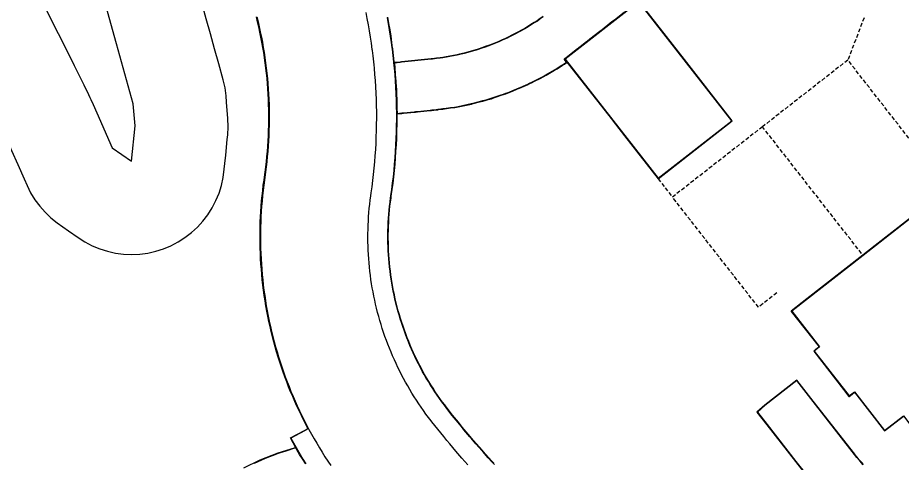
# Model space of a CAD drawing. Header units: metres. Extents: x 337936 to 338461, y 373266 to 374024.
# Drawn here: x 337987.8 to 338044.8, y 373878.6 to 373907.3 of the extents above; entities that cross this region are included whole.
import ezdxf

# ---------------------------------------------------------------- set-up
doc = ezdxf.new("R2010")
doc.units = ezdxf.units.M
doc.linetypes.add('DASHED2', pattern=[0.375, 0.25, -0.125])
for name, color, linetype in [('3D_LINES', 4, 'Continuous'), ('PLOTS EXTERNAL LEVEL', 3, 'Continuous'), ('PLOTS FFL', 1, 'Continuous')]:
    doc.layers.add(name, color=color, linetype=linetype)

msp = doc.modelspace()

# ---------------------------------------------------------------- linework, layer by layer
at = {"layer": '3D_LINES'}
for points in [[(337994.48, 373898.465, 32.8), (337995.103, 373898.03, 32.8), (337995.331, 373900.323, 32.8), (337995.212, 373901.732, 32.8), (337994.138, 373905.585, 32.8), (337992.796, 373910.401, 32.8)], [(337988.875, 373909.239, 32.8), (337991.128, 373904.776, 32.8), (337991.416, 373904.206, 32.8), (337992.023, 373902.949, 32.802), (337992.327, 373902.321, 32.801), (337992.419, 373902.13, 32.8), (337992.473, 373902.012, 32.8), (337992.62, 373901.686, 32.801), (337992.859, 373901.158, 32.8), (337993.857, 373898.901, 32.8), (337994.48, 373898.465, 32.8)], [(337991.039, 373893.55, 34.3), (337991.039, 373893.55, 34.3), (337991.662, 373893.114, 34.3), (337992.104, 373892.833, 34.3), (337992.568, 373892.591, 34.3), (337993.052, 373892.391, 34.3), (337993.551, 373892.234, 34.3), (337994.062, 373892.121, 34.3), (337994.581, 373892.052, 34.3), (337995.104, 373892.03, 34.3), (337995.627, 373892.052, 34.3), (337996.146, 373892.121, 34.3), (337996.657, 373892.234, 34.3), (337997.156, 373892.392, 34.3), (337997.639, 373892.592, 34.3), (337998.104, 373892.834, 34.3), (337998.545, 373893.115, 34.3), (337998.96, 373893.434, 34.3), (337999.346, 373893.787, 34.3), (337999.7, 373894.173, 34.3), (338000.018, 373894.589, 34.3), (338000.299, 373895.03, 34.3), (338000.541, 373895.495, 34.3), (338000.741, 373895.978, 34.3), (338000.899, 373896.477, 34.3), (338001.012, 373896.988, 34.3), (338001.172, 373898.431, 34.3), (338001.271, 373899.426, 34.3), (338001.301, 373899.73, 34.3), (338001.33, 373900.252, 34.3), (338001.314, 373900.775, 34.3), (338001.225, 373901.826, 34.3), (338001.19, 373902.238, 34.3), (338001.123, 373902.758, 34.3), (338001.011, 373903.269, 34.3), (338000.723, 373904.306, 34.3), (338000.454, 373905.269, 34.3), (338000.186, 373906.232, 34.3), (337999.918, 373907.196, 34.3), (337999.649, 373908.159, 34.3)], [(337982.796, 373907.762, 34.3), (337983.298, 373906.897, 34.3), (337983.685, 373906.23, 34.3), (337983.97, 373905.643, 34.3), (337984.42, 373904.75, 34.3), (337984.871, 373903.857, 34.3), (337985.321, 373902.965, 34.3), (337985.772, 373902.072, 34.3), (337986.059, 373901.502, 34.3), (337986.343, 373900.934, 34.3), (337986.62, 373900.363, 34.3), (337986.891, 373899.788, 34.3), (337987.156, 373899.211, 34.3), (337987.372, 373898.729, 34.3), (337987.777, 373897.815, 34.3), (337988.182, 373896.9, 34.3), (337988.371, 373896.473, 34.3), (337988.603, 373896.004, 34.3), (337988.876, 373895.557, 34.3), (337989.186, 373895.136, 34.3), (337989.532, 373894.743, 34.3), (337989.911, 373894.382, 34.3), (337990.32, 373894.055, 34.3), (337991.039, 373893.55, 34.3)], [(338016.766, 373878.471, 33.891), (338016.385, 373878.904, 33.897), (338015.995, 373879.356, 33.903), (338015.989, 373879.363, 33.905), (338015.596, 373879.83, 33.992), (338015.416, 373880.046, 34.032), (338015.21, 373880.297, 34.036), (338014.828, 373880.771, 34.042), (338014.451, 373881.249, 34.049), (338014.396, 373881.319, 34.05), (338014.23, 373881.535, 34.053), (338014.069, 373881.752, 34.056), (338013.911, 373881.97, 34.059), (338013.755, 373882.191, 34.063), (338013.603, 373882.415, 34.066), (338013.454, 373882.64, 34.069), (338013.308, 373882.867, 34.072), (338013.166, 373883.097, 34.076), (338013.026, 373883.328, 34.079), (338012.89, 373883.561, 34.082), (338012.757, 373883.796, 34.085), (338012.628, 373884.033, 34.089), (338012.502, 373884.272, 34.092), (338012.379, 373884.513, 34.095), (338012.259, 373884.755, 34.098), (338012.143, 373884.999, 34.102), (338012.031, 373885.244, 34.105), (338011.921, 373885.491, 34.108), (338011.816, 373885.74, 34.111), (338011.713, 373885.99, 34.115), (338011.615, 373886.241, 34.118), (338011.519, 373886.494, 34.121), (338011.428, 373886.748, 34.124), (338011.34, 373887.003, 34.128), (338011.255, 373887.26, 34.131), (338011.174, 373887.517, 34.134), (338011.097, 373887.776, 34.137), (338011.023, 373888.036, 34.141), (338010.953, 373888.297, 34.144), (338010.887, 373888.559, 34.147), (338010.824, 373888.821, 34.15), (338010.765, 373889.085, 34.153), (338010.71, 373889.349, 34.157), (338010.658, 373889.614, 34.16), (338010.61, 373889.88, 34.163), (338010.566, 373890.147, 34.166), (338010.526, 373890.414, 34.17), (338010.489, 373890.681, 34.173), (338010.456, 373890.949, 34.176), (338010.427, 373891.218, 34.179), (338010.402, 373891.487, 34.183), (338010.38, 373891.756, 34.186), (338010.362, 373892.026, 34.189), (338010.348, 373892.295, 34.192), (338010.338, 373892.565, 34.196), (338010.331, 373892.835, 34.199), (338010.328, 373893.105, 34.202), (338010.329, 373893.375, 34.205), (338010.334, 373893.645, 34.209), (338010.343, 373893.915, 34.212), (338010.355, 373894.185, 34.215), (338010.371, 373894.455, 34.218), (338010.391, 373894.724, 34.222), (338010.415, 373894.993, 34.225), (338010.442, 373895.262, 34.228), (338010.474, 373895.53, 34.231), (338010.509, 373895.799, 34.235), (338010.536, 373895.988, 34.237), (338010.592, 373896.384, 34.241), (338010.643, 373896.784, 34.244), (338010.69, 373897.184, 34.248), (338010.732, 373897.585, 34.252), (338010.77, 373897.987, 34.255), (338010.802, 373898.389, 34.259), (338010.829, 373898.791, 34.263), (338010.852, 373899.194, 34.266), (338010.87, 373899.597, 34.27), (338010.883, 373899.999, 34.274), (338010.886, 373900.139, 34.275), (338010.891, 373900.404, 34.249), (338010.894, 373900.806, 34.21), (338010.894, 373901.072, 34.183), (338010.892, 373901.211, 34.185), (338010.886, 373901.613, 34.188), (338010.875, 373902.016, 34.192), (338010.858, 373902.419, 34.196), (338010.837, 373902.822, 34.199), (338010.811, 373903.224, 34.203), (338010.781, 373903.626, 34.207), (338010.745, 373904.027, 34.211), (338010.723, 373904.249, 34.213), (338010.705, 373904.43, 34.234), (338010.659, 373904.83, 34.28), (338010.616, 373905.175, 34.321), (338010.609, 373905.232, 34.322), (338010.554, 373905.63, 34.325), (338010.495, 373906.029, 34.329), (338010.43, 373906.427, 34.333), (338010.361, 373906.824, 34.336), (338010.287, 373907.22, 34.34), (338010.208, 373907.616, 34.344)], [(338002.332, 373878.294, 33.894), (338003.392, 373878.809, 33.956), (338004.557, 373879.261, 34.042), (338005.67, 373879.596, 34.133), (338005.59, 373879.737, 34.135), (338005.422, 373880.042, 34.138), (338005.332, 373880.209, 34.139), (338006.236, 373880.692, 34.114), (338006.283, 373880.717, 34.113), (338006.466, 373880.821, 34.089), (338006.35, 373881.041, 34.092), (338006.195, 373881.342, 34.095), (338006.044, 373881.646, 34.098), (338005.897, 373881.951, 34.101), (338005.754, 373882.259, 34.104), (338005.615, 373882.568, 34.107), (338005.481, 373882.879, 34.11), (338005.35, 373883.191, 34.113), (338005.223, 373883.506, 34.116), (338005.1, 373883.822, 34.119), (338004.981, 373884.139, 34.122), (338004.867, 373884.458, 34.125), (338004.756, 373884.779, 34.127), (338004.65, 373885.101, 34.13), (338004.548, 373885.424, 34.133), (338004.45, 373885.748, 34.136), (338004.356, 373886.074, 34.139), (338004.267, 373886.401, 34.142), (338004.181, 373886.729, 34.145), (338004.1, 373887.058, 34.148), (338004.024, 373887.388, 34.151), (338003.951, 373887.719, 34.154), (338003.883, 373888.051, 34.157), (338003.819, 373888.384, 34.16), (338003.759, 373888.718, 34.163), (338003.704, 373889.052, 34.166), (338003.653, 373889.388, 34.169), (338003.606, 373889.723, 34.172), (338003.564, 373890.06, 34.175), (338003.526, 373890.397, 34.178), (338003.492, 373890.734, 34.181), (338003.463, 373891.072, 34.184), (338003.438, 373891.41, 34.187), (338003.418, 373891.748, 34.19), (338003.402, 373892.087, 34.193), (338003.39, 373892.425, 34.196), (338003.382, 373892.764, 34.199), (338003.379, 373893.103, 34.202), (338003.381, 373893.442, 34.205), (338003.386, 373893.781, 34.208), (338003.397, 373894.12, 34.211), (338003.411, 373894.458, 34.214), (338003.43, 373894.797, 34.217), (338003.453, 373895.135, 34.22), (338003.481, 373895.473, 34.223), (338003.513, 373895.81, 34.226), (338003.549, 373896.147, 34.229), (338003.59, 373896.484, 34.232), (338003.635, 373896.819, 34.235), (338003.66, 373896.996, 34.237), (338003.708, 373897.332, 34.241), (338003.75, 373897.665, 34.245), (338003.789, 373897.999, 34.248), (338003.823, 373898.333, 34.252), (338003.853, 373898.668, 34.256), (338003.879, 373899.003, 34.26), (338003.901, 373899.338, 34.264), (338003.918, 373899.674, 34.268), (338003.931, 373900.009, 34.272), (338003.94, 373900.345, 34.276), (338003.944, 373900.681, 34.279), (338003.945, 373901.017, 34.283), (338003.941, 373901.353, 34.287), (338003.933, 373901.689, 34.291), (338003.92, 373902.025, 34.295), (338003.903, 373902.36, 34.299), (338003.882, 373902.695, 34.303), (338003.857, 373903.03, 34.307), (338003.828, 373903.365, 34.31), (338003.794, 373903.699, 34.314), (338003.756, 373904.033, 34.318), (338003.714, 373904.366, 34.322), (338003.668, 373904.699, 34.326), (338003.617, 373905.031, 34.33), (338003.562, 373905.363, 34.334), (338003.503, 373905.694, 34.338), (338003.44, 373906.023, 34.341), (338003.373, 373906.353, 34.345), (338003.301, 373906.681, 34.349), (338003.226, 373907.008, 34.353), (338003.146, 373907.334, 34.357)], [(338003.17, 373907.341, 34.357), (338003.25, 373907.014, 34.353), (338003.326, 373906.686, 34.349), (338003.397, 373906.358, 34.345), (338003.465, 373906.028, 34.341), (338003.528, 373905.698, 34.338), (338003.587, 373905.367, 34.334), (338003.642, 373905.035, 34.33), (338003.692, 373904.703, 34.326), (338003.739, 373904.37, 34.322), (338003.781, 373904.036, 34.318), (338003.819, 373903.702, 34.314), (338003.853, 373903.367, 34.31), (338003.882, 373903.032, 34.307), (338003.907, 373902.697, 34.303), (338003.928, 373902.362, 34.299), (338003.945, 373902.026, 34.295), (338003.958, 373901.69, 34.291), (338003.966, 373901.354, 34.287), (338003.97, 373901.017, 34.283), (338003.969, 373900.681, 34.279), (338003.965, 373900.345, 34.276), (338003.956, 373900.009, 34.272), (338003.943, 373899.673, 34.268), (338003.926, 373899.337, 34.264), (338003.904, 373899.001, 34.26), (338003.878, 373898.666, 34.256), (338003.848, 373898.331, 34.252), (338003.814, 373897.996, 34.248), (338003.775, 373897.662, 34.245), (338003.733, 373897.329, 34.241), (338003.685, 373896.993, 34.237), (338003.659, 373896.815, 34.235), (338003.615, 373896.481, 34.232), (338003.574, 373896.145, 34.229), (338003.538, 373895.808, 34.226), (338003.506, 373895.471, 34.223), (338003.478, 373895.133, 34.22), (338003.455, 373894.795, 34.217), (338003.436, 373894.457, 34.214), (338003.422, 373894.119, 34.211), (338003.411, 373893.78, 34.208), (338003.406, 373893.442, 34.205), (338003.404, 373893.103, 34.202), (338003.407, 373892.765, 34.199), (338003.415, 373892.426, 34.196), (338003.427, 373892.088, 34.193), (338003.443, 373891.749, 34.19), (338003.463, 373891.411, 34.187), (338003.488, 373891.074, 34.184), (338003.517, 373890.736, 34.181), (338003.551, 373890.399, 34.178), (338003.589, 373890.063, 34.175), (338003.631, 373889.727, 34.172), (338003.678, 373889.391, 34.169), (338003.729, 373889.056, 34.166), (338003.784, 373888.722, 34.163), (338003.843, 373888.389, 34.16), (338003.907, 373888.056, 34.157), (338003.975, 373887.725, 34.154), (338004.048, 373887.394, 34.151), (338004.125, 373887.064, 34.148), (338004.206, 373886.735, 34.145), (338004.291, 373886.407, 34.142), (338004.38, 373886.081, 34.139), (338004.474, 373885.755, 34.136), (338004.572, 373885.431, 34.133), (338004.674, 373885.108, 34.13), (338004.78, 373884.787, 34.127), (338004.89, 373884.467, 34.125), (338005.005, 373884.148, 34.122), (338005.123, 373883.831, 34.119), (338005.246, 373883.515, 34.116), (338005.373, 373883.201, 34.113), (338005.504, 373882.889, 34.11), (338005.638, 373882.578, 34.107), (338005.777, 373882.269, 34.104), (338005.92, 373881.962, 34.101), (338006.067, 373881.657, 34.098), (338006.217, 373881.353, 34.095), (338006.372, 373881.052, 34.092), (338006.53, 373880.753, 34.089), (338006.693, 373880.456, 34.086), (338006.859, 373880.16, 34.083), (338007.029, 373879.868, 34.08), (338007.202, 373879.577, 34.077), (338007.38, 373879.288, 34.074), (338007.561, 373879.002, 34.071), (338007.746, 373878.719, 34.068), (338007.934, 373878.437, 34.065)], [(338018.483, 373878.496, 34.047), (338018.319, 373878.674, 34.05), (338018.319, 373878.674, 34.05), (338018.08, 373878.936, 34.054), (338017.728, 373879.329, 34.06), (338017.728, 373879.329, 34.06), (338017.681, 373879.381, 34.06), (338017.287, 373879.83, 34.067), (338016.977, 373880.191, 34.072), (338016.977, 373880.191, 34.072), (338016.898, 373880.283, 34.074), (338016.514, 373880.74, 34.08), (338016.41, 373880.866, 34.082), (338016.41, 373880.866, 34.082), (338016.135, 373881.202, 34.087), (338015.761, 373881.667, 34.093), (338015.411, 373882.112, 34.1), (338015.411, 373882.112, 34.1), (338015.252, 373882.32, 34.103), (338015.095, 373882.53, 34.106), (338014.942, 373882.742, 34.11), (338014.792, 373882.957, 34.113), (338014.645, 373883.174, 34.117), (338014.501, 373883.393, 34.12), (338014.36, 373883.614, 34.123), (338014.223, 373883.837, 34.127), (338014.089, 373884.062, 34.13), (338013.958, 373884.289, 34.133), (338013.83, 373884.518, 34.137), (338013.706, 373884.749, 34.14), (338013.585, 373884.981, 34.144), (338013.468, 373885.215, 34.147), (338013.354, 373885.451, 34.15), (338013.243, 373885.689, 34.154), (338013.136, 373885.928, 34.157), (338013.033, 373886.168, 34.16), (338012.932, 373886.41, 34.164), (338012.836, 373886.654, 34.167), (338012.743, 373886.899, 34.17), (338012.653, 373887.145, 34.174), (338012.568, 373887.393, 34.177), (338012.485, 373887.642, 34.181), (338012.407, 373887.891, 34.184), (338012.332, 373888.142, 34.187), (338012.26, 373888.395, 34.191), (338012.193, 373888.648, 34.194), (338012.129, 373888.902, 34.197), (338012.069, 373889.157, 34.201), (338012.012, 373889.413, 34.204), (338011.959, 373889.669, 34.208), (338011.91, 373889.927, 34.211), (338011.865, 373890.185, 34.214), (338011.824, 373890.443, 34.218), (338011.786, 373890.703, 34.221), (338011.752, 373890.962, 34.224), (338011.722, 373891.223, 34.228), (338011.695, 373891.483, 34.231), (338011.673, 373891.744, 34.235), (338011.654, 373892.006, 34.238), (338011.639, 373892.267, 34.241), (338011.628, 373892.529, 34.245), (338011.62, 373892.791, 34.248), (338011.617, 373893.053, 34.251), (338011.617, 373893.315, 34.255), (338011.621, 373893.577, 34.258), (338011.629, 373893.839, 34.262), (338011.641, 373894.1, 34.265), (338011.656, 373894.362, 34.268), (338011.675, 373894.623, 34.272), (338011.698, 373894.884, 34.275), (338011.725, 373895.145, 34.278), (338011.756, 373895.405, 34.282), (338011.79, 373895.665, 34.285), (338011.809, 373895.796, 34.287), (338011.809, 373895.796, 34.287), (338011.867, 373896.205, 34.29), (338011.92, 373896.614, 34.294), (338011.968, 373897.024, 34.298), (338012.012, 373897.435, 34.301), (338012.05, 373897.846, 34.305), (338012.084, 373898.257, 34.309), (338012.112, 373898.669, 34.312), (338012.136, 373899.081, 34.316), (338012.155, 373899.493, 34.32), (338012.169, 373899.906, 34.323), (338012.174, 373900.111, 34.325), (338012.174, 373900.111, 34.325), (338012.178, 373900.318, 34.327), (338012.182, 373900.731, 34.33), (338012.182, 373901.08, 34.333), (338012.182, 373901.08, 34.333), (338012.181, 373901.144, 34.334), (338012.175, 373901.556, 34.338), (338012.165, 373901.969, 34.341), (338012.149, 373902.382, 34.345), (338012.129, 373902.794, 34.349), (338012.104, 373903.206, 34.352), (338012.074, 373903.617, 34.356), (338012.039, 373904.029, 34.359), (338012.005, 373904.379, 34.363), (338012.005, 373904.379, 34.363), (338011.999, 373904.439, 34.363), (338011.954, 373904.85, 34.367), (338011.904, 373905.26, 34.37), (338011.894, 373905.343, 34.371), (338011.894, 373905.343, 34.371), (338011.85, 373905.669, 34.374), (338011.79, 373906.077, 34.378), (338011.726, 373906.485, 34.381), (338011.657, 373906.892, 34.385), (338011.583, 373907.298, 34.388)], [(338012.028, 373904.403, 34.363), (338012.024, 373904.442, 34.363), (338011.979, 373904.853, 34.367), (338011.929, 373905.263, 34.37), (338011.918, 373905.346, 34.371), (338011.874, 373905.672, 34.374), (338011.815, 373906.081, 34.378), (338011.751, 373906.489, 34.381), (338011.682, 373906.896, 34.385), (338011.608, 373907.302, 34.388)], [(338021.607, 373907.357, 33.881), (338021.417, 373907.219, 33.89), (338021.23, 373907.083, 33.9), (338021.03, 373906.959, 33.909), (338020.829, 373906.835, 33.919), (338020.629, 373906.712, 33.929), (338020.43, 373906.589, 33.94), (338020.299, 373906.508, 33.946), (338020.229, 373906.471, 33.95), (338020.02, 373906.362, 33.96), (338019.812, 373906.254, 33.97), (338019.604, 373906.145, 33.98), (338019.396, 373906.037, 33.99), (338019.329, 373906.002, 33.993), (338019.184, 373905.939, 34), (338018.968, 373905.846, 34.01), (338018.753, 373905.753, 34.02), (338018.538, 373905.66, 34.03), (338018.324, 373905.568, 34.04), (338018.102, 373905.49, 34.05), (338017.88, 373905.413, 34.06), (338017.658, 373905.336, 34.07), (338017.43, 373905.256, 34.081), (338017.29, 373905.208, 34.087), (338017.208, 373905.186, 34.091), (338016.981, 373905.125, 34.101), (338016.754, 373905.064, 34.111), (338016.527, 373905.003, 34.121), (338016.233, 373904.925, 34.134), (338016.072, 373904.894, 34.141), (338015.84, 373904.849, 34.151), (338015.61, 373904.805, 34.161), (338015.379, 373904.761, 34.171), (338015.158, 373904.719, 34.181), (338014.986, 373904.697, 34.188), (338014.753, 373904.667, 34.202), (338014.483, 373904.633, 34.218), (338014.395, 373904.622, 34.223), (338012.494, 373904.429, 34.334), (338012.405, 373904.42, 34.338), (338012.046, 373904.384, 34.359)], [(338012.207, 373901.083, 34.333), (338012.511, 373901.114, 34.326), (338012.615, 373901.124, 34.324), (338013.32, 373901.196, 34.308), (338013.393, 373901.203, 34.306), (338013.445, 373901.208, 34.305), (338013.516, 373901.216, 34.304), (338014.344, 373901.3, 34.285), (338014.418, 373901.307, 34.283), (338014.47, 373901.312, 34.282), (338014.571, 373901.323, 34.28), (338014.728, 373901.339, 34.276), (338014.832, 373901.353, 34.274), (338014.878, 373901.359, 34.273), (338015.149, 373901.395, 34.263), (338015.381, 373901.427, 34.255), (338015.644, 373901.462, 34.246), (338015.9, 373901.497, 34.236), (338015.928, 373901.501, 34.235), (338016.139, 373901.543, 34.228), (338016.993, 373901.717, 34.21), (338017.114, 373901.741, 34.206), (338017.513, 373901.85, 34.191), (338017.729, 373901.909, 34.182), (338017.946, 373901.969, 34.174), (338018.082, 373902.006, 34.169), (338018.282, 373902.06, 34.162), (338018.475, 373902.127, 34.155), (338018.669, 373902.194, 34.147), (338018.914, 373902.279, 34.138), (338019.061, 373902.329, 34.133), (338019.214, 373902.382, 34.127), (338019.371, 373902.436, 34.121), (338019.426, 373902.456, 34.119), (338019.675, 373902.561, 34.109), (338020.071, 373902.728, 34.096), (338020.1, 373902.74, 34.094), (338020.542, 373902.926, 34.079), (338020.602, 373902.956, 34.077), (338020.754, 373903.032, 34.071), (338020.908, 373903.109, 34.064), (338021.061, 373903.186, 34.058), (338021.414, 373903.363, 34.044), (338021.624, 373903.469, 34.036), (338021.8, 373903.572, 34.029), (338022.349, 373903.895, 34.021), (338022.512, 373903.99, 34.014), (338022.667, 373904.082, 34.008), (338022.833, 373904.19, 34.001), (338022.992, 373904.294, 33.994), (338023.126, 373904.382, 34.009)], [(338018.435, 373878.585, 34.048), (338018.337, 373878.691, 34.05), (338018.098, 373878.953, 34.054), (338017.746, 373879.345, 34.06), (338017.7, 373879.398, 34.06), (338017.306, 373879.846, 34.067), (338016.996, 373880.207, 34.072), (338016.917, 373880.299, 34.074), (338016.533, 373880.756, 34.08), (338016.429, 373880.882, 34.082), (338016.154, 373881.218, 34.087), (338015.78, 373881.683, 34.093), (338015.431, 373882.127, 34.1), (338015.272, 373882.335, 34.103), (338015.116, 373882.545, 34.106), (338014.962, 373882.757, 34.11), (338014.813, 373882.971, 34.113), (338014.666, 373883.188, 34.117), (338014.522, 373883.407, 34.12), (338014.382, 373883.627, 34.123), (338014.244, 373883.85, 34.127), (338014.11, 373884.075, 34.13), (338013.98, 373884.301, 34.133), (338013.852, 373884.53, 34.137), (338013.728, 373884.76, 34.14), (338013.608, 373884.992, 34.144), (338013.49, 373885.226, 34.147), (338013.376, 373885.462, 34.15), (338013.266, 373885.699, 34.154), (338013.159, 373885.938, 34.157), (338013.056, 373886.178, 34.16), (338012.956, 373886.42, 34.164), (338012.859, 373886.663, 34.167), (338012.766, 373886.908, 34.17), (338012.677, 373887.154, 34.174), (338012.591, 373887.401, 34.177), (338012.509, 373887.649, 34.181), (338012.431, 373887.899, 34.184), (338012.356, 373888.149, 34.187), (338012.285, 373888.401, 34.191), (338012.217, 373888.654, 34.194), (338012.153, 373888.908, 34.197), (338012.093, 373889.162, 34.201), (338012.037, 373889.418, 34.204), (338011.984, 373889.674, 34.208), (338011.935, 373889.931, 34.211), (338011.89, 373890.189, 34.214), (338011.848, 373890.447, 34.218), (338011.811, 373890.706, 34.221), (338011.777, 373890.965, 34.224), (338011.746, 373891.225, 34.228), (338011.72, 373891.486, 34.231), (338011.698, 373891.746, 34.235), (338011.679, 373892.007, 34.238), (338011.664, 373892.268, 34.241), (338011.653, 373892.53, 34.245), (338011.645, 373892.791, 34.248), (338011.642, 373893.053, 34.251), (338011.642, 373893.315, 34.255), (338011.646, 373893.576, 34.258), (338011.654, 373893.838, 34.262), (338011.666, 373894.099, 34.265), (338011.681, 373894.36, 34.268), (338011.7, 373894.621, 34.272), (338011.723, 373894.882, 34.275), (338011.75, 373895.142, 34.278), (338011.781, 373895.402, 34.282), (338011.815, 373895.661, 34.285), (338011.834, 373895.793, 34.287), (338011.892, 373896.202, 34.29), (338011.945, 373896.611, 34.294), (338011.993, 373897.021, 34.298), (338012.037, 373897.432, 34.301), (338012.075, 373897.843, 34.305), (338012.109, 373898.255, 34.309), (338012.137, 373898.667, 34.312), (338012.161, 373899.08, 34.316), (338012.18, 373899.492, 34.32), (338012.194, 373899.905, 34.323), (338012.199, 373900.11, 34.325), (338012.203, 373900.318, 34.327), (338012.207, 373900.731, 34.33), (338012.207, 373901.08, 34.333)], [(338006.295, 373880.695, 34.113), (338006.248, 373880.67, 34.114), (338005.366, 373880.199, 34.139), (338005.444, 373880.054, 34.138), (338005.612, 373879.749, 34.135), (338005.783, 373879.447, 34.132), (338005.958, 373879.147, 34.129), (338006.137, 373878.849, 34.126), (338006.32, 373878.554, 34.123)]]:
    msp.add_polyline3d(points, dxfattribs=at)
at = {"layer": '3D_LINES', "linetype": 'Continuous'}
for points in [[(338021.622, 373907.336, 33.881), (338021.432, 373907.199, 33.89), (338021.244, 373907.062, 33.9), (338021.043, 373906.938, 33.909), (338020.842, 373906.814, 33.919), (338020.642, 373906.691, 33.929), (338020.443, 373906.567, 33.94), (338020.311, 373906.486, 33.946), (338020.24, 373906.449, 33.95), (338020.032, 373906.34, 33.96), (338019.824, 373906.232, 33.97), (338019.616, 373906.123, 33.98), (338019.408, 373906.015, 33.99), (338019.339, 373905.979, 33.993), (338019.194, 373905.916, 34), (338018.978, 373905.823, 34.01), (338018.763, 373905.73, 34.02), (338018.548, 373905.637, 34.03), (338018.333, 373905.544, 34.04), (338018.11, 373905.467, 34.05), (338017.888, 373905.389, 34.06), (338017.666, 373905.312, 34.07), (338017.438, 373905.233, 34.081), (338017.298, 373905.184, 34.087), (338017.214, 373905.162, 34.091), (338016.987, 373905.101, 34.101), (338016.76, 373905.04, 34.111), (338016.533, 373904.979, 34.121), (338016.239, 373904.9, 34.134), (338016.076, 373904.869, 34.141), (338015.845, 373904.825, 34.151), (338015.614, 373904.781, 34.161), (338015.384, 373904.737, 34.171), (338015.162, 373904.694, 34.181), (338014.989, 373904.672, 34.188), (338014.756, 373904.643, 34.202), (338014.486, 373904.608, 34.218), (338014.397, 373904.597, 34.223), (338012.496, 373904.404, 34.334), (338012.407, 373904.395, 34.338), (338012.032, 373904.357, 34.361), (338012.056, 373904.046, 34.358), (338012.087, 373903.644, 34.355), (338012.091, 373903.593, 34.355), (338012.121, 373903.193, 34.351), (338012.152, 373902.794, 34.348), (338012.159, 373902.694, 34.347), (338012.168, 373902.397, 34.344), (338012.181, 373901.957, 34.341), (338012.193, 373901.555, 34.337), (338012.197, 373901.431, 34.336), (338012.206, 373901.108, 34.333), (338012.509, 373901.139, 34.326), (338012.613, 373901.149, 34.324), (338013.317, 373901.221, 34.308), (338013.39, 373901.228, 34.306), (338013.442, 373901.233, 34.305), (338013.513, 373901.241, 34.304), (338014.341, 373901.325, 34.285), (338014.416, 373901.332, 34.283), (338014.467, 373901.337, 34.282), (338014.568, 373901.348, 34.28), (338014.725, 373901.363, 34.276), (338014.829, 373901.377, 34.274), (338014.875, 373901.384, 34.273), (338015.145, 373901.42, 34.263), (338015.378, 373901.452, 34.255), (338015.64, 373901.487, 34.246), (338015.896, 373901.522, 34.236), (338015.923, 373901.525, 34.235), (338016.134, 373901.568, 34.228), (338016.988, 373901.741, 34.21), (338017.108, 373901.766, 34.206), (338017.506, 373901.874, 34.191), (338017.723, 373901.934, 34.182), (338017.94, 373901.993, 34.174), (338018.076, 373902.03, 34.169), (338018.275, 373902.084, 34.162), (338018.467, 373902.151, 34.155), (338018.661, 373902.218, 34.147), (338018.906, 373902.302, 34.138), (338019.053, 373902.353, 34.133), (338019.206, 373902.406, 34.127), (338019.362, 373902.46, 34.121), (338019.417, 373902.479, 34.119), (338019.666, 373902.584, 34.109), (338020.062, 373902.751, 34.096), (338020.091, 373902.763, 34.094), (338020.531, 373902.948, 34.079), (338020.59, 373902.978, 34.077), (338020.743, 373903.055, 34.071), (338020.897, 373903.132, 34.064), (338021.05, 373903.209, 34.058), (338021.403, 373903.386, 34.044), (338021.612, 373903.491, 34.036), (338021.788, 373903.594, 34.029), (338022.337, 373903.916, 34.021), (338022.499, 373904.012, 34.014), (338022.654, 373904.103, 34.008), (338022.82, 373904.211, 34.001), (338022.979, 373904.315, 33.994), (338023.124, 373904.41, 34.013), (338022.965, 373904.613, 33.991), (338022.981, 373904.625, 33.989), (338023.005, 373904.644, 33.989), (338023.157, 373904.763, 33.97), (338023.268, 373904.849, 33.959), (338023.389, 373904.944, 33.954), (338023.595, 373905.105, 33.947), (338023.801, 373905.266, 33.94), (338024.007, 373905.427, 33.934), (338024.318, 373905.67, 33.974), (338024.473, 373905.791, 33.922), (338024.625, 373905.909, 33.973), (338025.261, 373906.407, 33.91), (338025.269, 373906.413, 33.973), (338025.413, 373906.525, 33.973), (338026.049, 373907.022, 33.908), (338026.201, 373907.141, 33.973), (338026.837, 373907.638, 33.918)], [(338042.258, 373878.5, 34.062), (338042.12, 373878.655, 34.064), (338041.982, 373878.809, 34.066), (338041.886, 373878.915, 34.067), (338041.847, 373878.965, 34.067), (338041.697, 373879.151, 34.069), (338041.687, 373879.164, 34.07), (338041.687, 373879.164, 34.07), (338038.869, 373882.771, 34.104), (338037.956, 373883.94, 34.115), (338035.886, 373882.323, 34.05), (338035.387, 373881.867, 34.034), (338036.018, 373881.06, 34.026), (338037.874, 373878.684, 34.003), (338038.49, 373877.896, 33.996)], [(338042.24, 373878.484, 34.062), (338042.101, 373878.638, 34.064), (338041.963, 373878.793, 34.066), (338041.867, 373878.899, 34.067), (338041.827, 373878.949, 34.067), (338041.678, 373879.136, 34.069), (338041.668, 373879.148, 34.07), (338041.668, 373879.148, 34.07), (338038.849, 373882.756, 34.104), (338037.951, 373883.905, 34.115), (338035.902, 373882.304, 34.05), (338035.421, 373881.865, 34.034), (338036.038, 373881.075, 34.026), (338037.894, 373878.699, 34.003), (338038.51, 373877.911, 33.996)], [(338006.298, 373878.561, 34.122), (338006.112, 373878.857, 34.125), (338005.925, 373879.154, 34.127), (338005.751, 373879.454, 34.13), (338005.685, 373879.569, 34.131), (338005.465, 373879.499, 34.114), (338005.234, 373879.425, 34.096), (338004.981, 373879.345, 34.076), (338004.735, 373879.266, 34.057), (338004.542, 373879.205, 34.042), (338004.449, 373879.168, 34.035), (338003.718, 373878.881, 33.977), (338003.474, 373878.785, 33.958), (338003.427, 373878.766, 33.954), (338003.236, 373878.676, 33.939), (338003, 373878.564, 33.92)]]:
    msp.add_polyline3d(points, dxfattribs=at)
at = {"layer": '3D_LINES', "linetype": 'DASHED2'}
for points in [[(338042.285, 373907.268, 33.8), (338041.242, 373904.549, 33.8)], [(338041.242, 373904.549, 33.8), (338035.745, 373900.254, 33.9), (338035.745, 373900.254, 33.9)], [(338047.706, 373896.274, 33.825), (338041.242, 373904.549, 33.8)], [(338035.745, 373900.254, 33.9), (338029.944, 373895.722, 33.975)], [(338042.117, 373892.098, 33.975), (338035.745, 373900.254, 33.9)], [(338029.02, 373896.904, 33.975), (338029.944, 373895.722, 33.975)], [(338035.485, 373888.629, 33.958), (338029.944, 373895.722, 33.975), (338029.944, 373895.722, 33.975)], [(338036.667, 373889.553, 33.951), (338035.485, 373888.629, 33.958)]]:
    msp.add_polyline3d(points, dxfattribs=at)
at = {"layer": 'PLOTS EXTERNAL LEVEL', "linetype": 'Continuous'}
msp.add_polyline3d([(338027.78, 373908.343, 33.975), (338027.64, 373908.234, 33.937), (338026.992, 373907.727, 33.975), (338026.933, 373907.681, 33.92), (338026.852, 373907.618, 33.918), (338026.204, 373907.111, 33.975), (338026.064, 373907.003, 33.909), (338025.415, 373906.496, 33.975), (338025.285, 373906.393, 33.975), (338025.276, 373906.387, 33.91), (338024.627, 373905.88, 33.975), (338024.488, 373905.771, 33.922), (338024.339, 373905.655, 33.975), (338024.023, 373905.407, 33.934), (338023.839, 373905.264, 33.988), (338023, 373904.609, 34.01), (338026.079, 373900.669, 34.123), (338026.126, 373900.608, 34.125), (338026.865, 373899.663, 34.125), (338029.02, 373896.904, 33.975), (338032.198, 373899.386, 33.975), (338033.799, 373900.638, 33.975), (338030.721, 373904.578, 33.975), (338027.78, 373908.343, 33.975)], close=True, dxfattribs=at)
msp.add_polyline3d([(338046.036, 373894.969, 33.975), (338042.998, 373892.596, 33.975), (338042.209, 373891.979, 33.992), (338038.608, 373889.166, 33.992), (338037.59, 373888.371, 33.992), (338037.596, 373888.364, 34.125), (338039.385, 373886.073, 34.125), (338039.24, 373885.96, 34.125), (338039.226, 373885.949, 34.063), (338039.186, 373885.918, 34.063), (338039.041, 373885.799, 34.093), (338039.044, 373885.796, 34.125), (338040.965, 373883.336, 34.125), (338041.314, 373882.89, 34.112), (338041.318, 373882.885, 34.104), (338041.513, 373883.037, 34.125), (338041.665, 373883.156, 34.125), (338043.603, 373880.675, 34.125), (338043.609, 373880.667, 33.975), (338043.61, 373880.666, 33.975), (338044.817, 373881.608, 33.975)], dxfattribs=at)
at = {"layer": 'PLOTS FFL', "linetype": 'Continuous', "elevation": 34.125}
for points in [[(338027.775, 373908.308), (338023.035, 373904.604), (338029.024, 373896.939), (338033.764, 373900.642)], [(338046.914, 373895.624), (338042.225, 373891.961), (338037.625, 373888.367), (338039.42, 373886.069), (338039.073, 373885.798), (338041.322, 373882.92), (338041.669, 373883.191), (338043.614, 373880.701), (338044.821, 373881.644), (338045.306, 373881.023), (338047.632, 373882.841), (338047.148, 373883.461), (338048.195, 373884.279), (338047.917, 373884.634), (338052.626, 373888.313)]]:
    msp.add_lwpolyline(points, close=True, dxfattribs=at)

doc.saveas('drawing.dxf')
